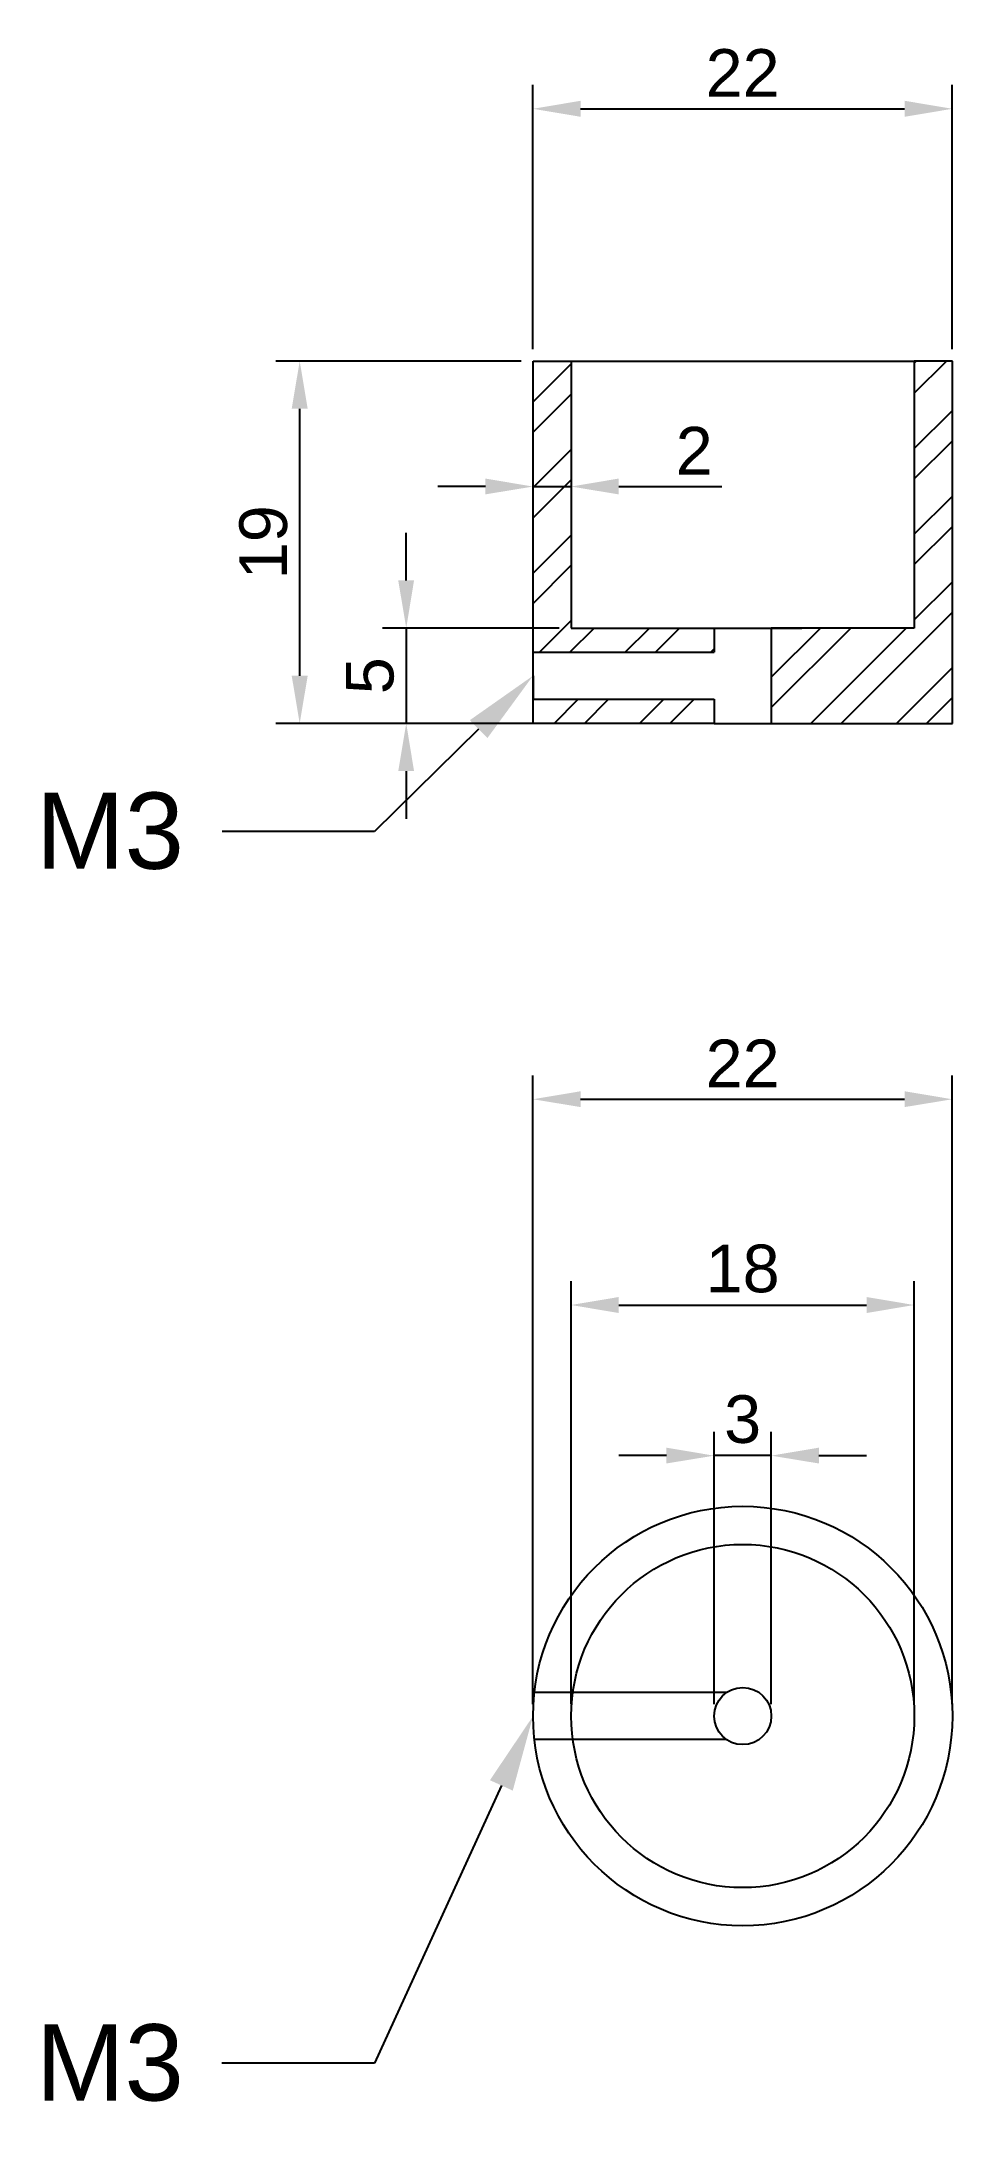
# Model space of a CAD drawing. Header units: millimetres. Extents: x -90 to -42, y -103 to 7.
import ezdxf
from ezdxf import colors
from ezdxf.entities.mleader import LeaderData, LeaderLine
from ezdxf.math import Vec2, Vec3

# ---------------------------------------------------------------- set-up
doc = ezdxf.new("R2010")
doc.units = ezdxf.units.MM
doc.styles.get("Standard").update_dxf_attribs({"font": 'arial.ttf'})
doc.dimstyles.new('ISO-25', dxfattribs={"dimtxt": 2.5, "dimasz": 2.5, "dimexe": 1.25, "dimexo": 0.625, "dimtad": 1, "dimtxsty": 'Standard', "dimcen": 2.5, "dimadec": 0, "dimazin": 0, "dimtfac": 1, "dimtmove": 0, "dimatfit": 3, "dimfxl": 1, "dimarcsym": 0})

# ---------------------------------------------------------------- blocks, each defined once
blk = doc.blocks.new('*D4')
at = {"color": 0, "lineweight": -2, "transparency": 16777216}
for p, q in [((-65.11, -10.13), (-77.98, -10.13)), ((-76.73, -26.63), (-76.73, -12.63)), ((-65.11, -29.13), (-77.98, -29.13))]:
    blk.add_line(p, q, dxfattribs=at)
at = {"color": 0, "transparency": 16777216}
for points in [[(-77.15, -12.63), (-76.31, -12.63), (-76.73, -10.13)], [(-77.15, -26.63), (-76.31, -26.63), (-76.73, -29.13)]]:
    blk.add_solid(points, dxfattribs=at)
at = {"layer": 'Defpoints', "color": 0, "transparency": 16777216}
for p in [(-76.73, -10.13), (-64.49, -10.13), (-64.49, -29.13)]:
    blk.add_point(p, dxfattribs=at)
at = {"color": 0, "transparency": 16777216, "insert": (-78.63, -19.63), "char_height": 2.5, "attachment_point": 5, "rotation": 90}
blk.add_mtext('19', dxfattribs=at)
blk = doc.blocks.new('*D8')
at = {"color": 0, "lineweight": -2, "transparency": 16777216}
for p, q in [((-54.99, -80.56), (-54.99, -66.28)), ((-51.99, -80.56), (-51.99, -66.28)), ((-57.49, -67.53), (-59.99, -67.53)), ((-51.99, -67.53), (-54.99, -67.53)), ((-49.49, -67.53), (-46.99, -67.53))]:
    blk.add_line(p, q, dxfattribs=at)
at = {"color": 0, "transparency": 16777216}
for points in [[(-57.49, -67.11), (-57.49, -67.94), (-54.99, -67.53)], [(-49.49, -67.11), (-49.49, -67.94), (-51.99, -67.53)]]:
    blk.add_solid(points, dxfattribs=at)
at = {"layer": 'Defpoints', "color": 0, "transparency": 16777216}
for p in [(-54.99, -67.53), (-54.99, -81.18), (-51.99, -81.18)]:
    blk.add_point(p, dxfattribs=at)
at = {"color": 0, "transparency": 16777216, "insert": (-53.49, -65.63), "char_height": 2.5, "attachment_point": 5}
blk.add_mtext('3', dxfattribs=at)
blk = doc.blocks.new('*D10')
at = {"color": 0, "lineweight": -2, "transparency": 16777216}
for p, q in [((-62.49, -80.56), (-62.49, -58.38)), ((-44.49, -80.56), (-44.49, -58.38)), ((-59.99, -59.63), (-46.99, -59.63))]:
    blk.add_line(p, q, dxfattribs=at)
at = {"color": 0, "transparency": 16777216}
for points in [[(-59.99, -59.21), (-59.99, -60.05), (-62.49, -59.63)], [(-46.99, -59.21), (-46.99, -60.05), (-44.49, -59.63)]]:
    blk.add_solid(points, dxfattribs=at)
at = {"layer": 'Defpoints', "color": 0, "transparency": 16777216}
for p in [(-44.49, -59.63), (-62.49, -81.18), (-44.49, -81.18)]:
    blk.add_point(p, dxfattribs=at)
at = {"color": 0, "transparency": 16777216, "insert": (-53.49, -57.73), "char_height": 2.5, "attachment_point": 5}
blk.add_mtext('18', dxfattribs=at)
blk = doc.blocks.new('*D11')
at = {"color": 0, "lineweight": -2, "transparency": 16777216}
for p, q in [((-64.49, -80.56), (-64.49, -47.59)), ((-42.49, -80.56), (-42.49, -47.59)), ((-61.99, -48.84), (-44.99, -48.84))]:
    blk.add_line(p, q, dxfattribs=at)
at = {"color": 0, "transparency": 16777216}
for points in [[(-61.99, -48.42), (-61.99, -49.25), (-64.49, -48.84)], [(-44.99, -48.42), (-44.99, -49.25), (-42.49, -48.84)]]:
    blk.add_solid(points, dxfattribs=at)
at = {"layer": 'Defpoints', "color": 0, "transparency": 16777216}
for p in [(-42.49, -48.84), (-64.49, -81.18), (-42.49, -81.18)]:
    blk.add_point(p, dxfattribs=at)
at = {"color": 0, "transparency": 16777216, "insert": (-53.49, -46.96), "char_height": 2.5, "attachment_point": 5}
blk.add_mtext('22', dxfattribs=at)
blk = doc.blocks.new('*D12')
at = {"color": 0, "lineweight": -2, "transparency": 16777216}
for p, q in [((-71.14, -21.63), (-71.14, -19.13)), ((-63.11, -24.13), (-72.39, -24.13)), ((-71.14, -24.13), (-71.14, -29.13)), ((-63.1, -29.13), (-72.39, -29.13)), ((-71.14, -31.63), (-71.14, -34.13))]:
    blk.add_line(p, q, dxfattribs=at)
at = {"color": 0, "transparency": 16777216}
for points in [[(-71.56, -21.63), (-70.73, -21.63), (-71.14, -24.13)], [(-71.56, -31.63), (-70.73, -31.63), (-71.14, -29.13)]]:
    blk.add_solid(points, dxfattribs=at)
at = {"layer": 'Defpoints', "color": 0, "transparency": 16777216}
for p in [(-62.49, -24.13), (-71.14, -29.13), (-62.48, -29.13)]:
    blk.add_point(p, dxfattribs=at)
at = {"color": 0, "transparency": 16777216, "insert": (-73.04, -26.63), "char_height": 2.5, "attachment_point": 5, "rotation": 90}
blk.add_mtext('5', dxfattribs=at)
blk = doc.blocks.new('*D13')
at = {"color": 0, "lineweight": -2, "transparency": 16777216}
for p, q in [((-64.49, -10.75), (-64.49, -17.96)), ((-62.49, -10.75), (-62.49, -17.96)), ((-66.99, -16.71), (-69.49, -16.71)), ((-64.49, -16.71), (-62.49, -16.71)), ((-59.99, -16.71), (-54.58, -16.71))]:
    blk.add_line(p, q, dxfattribs=at)
at = {"color": 0, "transparency": 16777216}
for points in [[(-66.99, -16.29), (-66.99, -17.12), (-64.49, -16.71)], [(-59.99, -16.29), (-59.99, -17.12), (-62.49, -16.71)]]:
    blk.add_solid(points, dxfattribs=at)
at = {"layer": 'Defpoints', "color": 0, "transparency": 16777216}
for p in [(-64.49, -10.13), (-62.49, -10.13), (-62.49, -16.71)]:
    blk.add_point(p, dxfattribs=at)
at = {"color": 0, "transparency": 16777216, "insert": (-56.03, -14.83), "char_height": 2.5, "attachment_point": 5}
blk.add_mtext('2', dxfattribs=at)
blk = doc.blocks.new('*D14')
at = {"color": 0, "lineweight": -2, "transparency": 16777216}
for p, q in [((-64.49, -9.5), (-64.49, 4.35)), ((-42.49, -9.5), (-42.49, 4.35)), ((-61.99, 3.1), (-44.99, 3.1))]:
    blk.add_line(p, q, dxfattribs=at)
at = {"color": 0, "transparency": 16777216}
for points in [[(-61.99, 3.52), (-61.99, 2.68), (-64.49, 3.1)], [(-44.99, 3.52), (-44.99, 2.68), (-42.49, 3.1)]]:
    blk.add_solid(points, dxfattribs=at)
at = {"layer": 'Defpoints', "color": 0, "transparency": 16777216}
for p in [(-42.49, 3.1), (-64.49, -10.13), (-42.49, -10.13)]:
    blk.add_point(p, dxfattribs=at)
at = {"color": 0, "transparency": 16777216, "insert": (-53.49, 4.98), "char_height": 2.5, "attachment_point": 5}
blk.add_mtext('22', dxfattribs=at)

msp = doc.modelspace()

# ---------------------------------------------------------------- hatches: boundary and pattern name
h = msp.add_hatch()
h.set_pattern_fill('STEEL', color=256)
h.set_pattern_definition([(45, (3219.029, 1711.5817), (-2.245064, 2.245064), []), (45, (3219.029, 1713.1692), (-2.245064, 2.245064), [])])
h.paths.add_polyline_path([(-62.486, -10.129), (-64.486, -10.129), (-64.486, -25.399), (-54.986, -25.399), (-54.986, -24.129), (-62.486, -24.129)])
h.paths.add_polyline_path([(-54.986, -27.859), (-64.486, -27.859), (-64.486, -29.129), (-54.986, -29.129)])
h.paths.add_polyline_path([(-42.486, -10.129), (-44.486, -10.129), (-44.486, -24.129), (-51.986, -24.129), (-51.986, -29.129), (-42.486, -29.129)])

# ---------------------------------------------------------------- linework, layer by layer
for p, q in [((-64.486, -29.129), (-64.486, -10.129)), ((-64.486, -10.129), (-62.486, -10.129)), ((-62.486, -10.129), (-62.486, -24.129)), ((-62.486, -10.129), (-44.486, -10.129)), ((-42.486, -10.129), (-44.486, -10.129)), ((-44.486, -10.129), (-44.486, -24.129)), ((-42.486, -29.129), (-42.486, -10.129)), ((-62.486, -24.129), (-54.986, -24.129)), ((-54.986, -24.129), (-54.986, -25.399)), ((-54.986, -24.129), (-50.381, -24.129)), ((-44.486, -24.129), (-51.986, -24.129)), ((-51.986, -24.129), (-51.986, -29.129)), ((-64.486, -26.629), (-64.486, -25.399)), ((-64.486, -25.399), (-54.986, -25.399)), ((-64.486, -29.129), (-64.486, -26.629)), ((-64.486, -26.629), (-64.486, -27.859)), ((-64.486, -27.859), (-54.986, -27.859)), ((-54.986, -27.859), (-54.986, -29.129)), ((-54.986, -29.129), (-64.486, -29.129)), ((-54.986, -29.129), (-50.51, -29.129)), ((-51.986, -29.129), (-42.486, -29.129)), ((-54.345, -79.954), (-64.417, -79.954)), ((-54.345, -82.414), (-64.417, -82.414))]:
    msp.add_line(p, q)
for radius in [11, 9, 1.5]:
    msp.add_circle((-53.486, -81.184), radius)

# ---------------------------------------------------------------- dimensions: what is measured, and where the dimension line sits
for base, p1, p2, picture, middle in [((-42.486, 3.1), (-64.486, -10.129), (-42.486, -10.129), '*D14', (-53.486, 4.98)), ((-62.486, -16.706), (-64.486, -10.129), (-62.486, -10.129), '*D13', (-56.033, -14.826)), ((-42.486, -48.836), (-64.486, -81.184), (-42.486, -81.184), '*D11', (-53.486, -46.956)), ((-44.486, -59.63), (-62.486, -81.184), (-44.486, -81.184), '*D10', (-53.486, -57.729)), ((-54.986, -67.528), (-51.986, -81.184), (-54.986, -81.184), '*D8', (-53.486, -65.626))]:
    dim = msp.add_linear_dim(base=base, p1=p1, p2=p2, dimstyle='ISO-25')
    dim.commit()
    dim.dimension.update_dxf_attribs({"geometry": picture, "text_midpoint": middle})
for base, p1, p2, picture, middle in [((-76.73, -10.129), (-64.486, -29.129), (-64.486, -10.129), '*D4', (-78.631, -19.629)), ((-71.143, -29.129), (-62.486, -24.129), (-62.476, -29.129), '*D12', (-73.04, -26.629))]:
    dim = msp.add_linear_dim(base=base, p1=p1, p2=p2, angle=90, dimstyle='ISO-25')
    dim.commit()
    dim.dimension.update_dxf_attribs({"geometry": picture, "text_midpoint": middle})

# ---------------------------------------------------------------- leaders
ml = msp.add_multileader_mtext('Standard')
ml.set_content('M3', color=256)
ml.set_leader_properties()
ml.build(insert=Vec2(0, 0))
ctx = ml.context
ctx.base_point, ctx.plane_origin = Vec3(-91.9, -34.79), Vec3(-64.486, -26.629)
ctx.text_align_type = 2
notes = []
notes.append((ctx, [(0, (1, 1, 0), (-72.806, -34.79), (-1, 0), 8, [(0, [(-64.486, -26.629)], 0, [])])]))
ctx.mtext.insert, ctx.mtext.alignment, ctx.mtext.flow_direction = Vec3(-82.806, -32.755), 3, 5
ml = msp.add_multileader_mtext('Standard')
ml.set_content('M3', color=256)
ml.set_leader_properties()
ml.build(insert=Vec2(0, 0))
ctx = ml.context
ctx.base_point, ctx.plane_origin = Vec3(-91.905, -99.382), Vec3(-64.486, -81.184)
ctx.text_align_type = 2
notes.append((ctx, [(0, (1, 1, 0), (-72.811, -99.382), (-1, 0), 8, [(0, [(-64.486, -81.184)], 0, [])])]))
ctx.mtext.insert, ctx.mtext.alignment, ctx.mtext.flow_direction = Vec3(-82.811, -97.346), 3, 5
for ctx, leaders in notes:
    for number, flags, end, landing, length, lines in leaders:
        leader = LeaderData()
        leader.index, (leader.has_last_leader_line, leader.has_dogleg_vector, leader.attachment_direction) = number, flags
        leader.last_leader_point, leader.dogleg_vector, leader.dogleg_length = Vec3(end), Vec3(landing), length
        for number, points, colour, breaks in lines:
            line = LeaderLine()
            line.index, line.vertices, line.color, line.breaks = number, Vec3.list(points), colors.encode_raw_color(colour), breaks
            leader.lines.append(line)
        ctx.leaders.append(leader)

doc.saveas('drawing.dxf')
